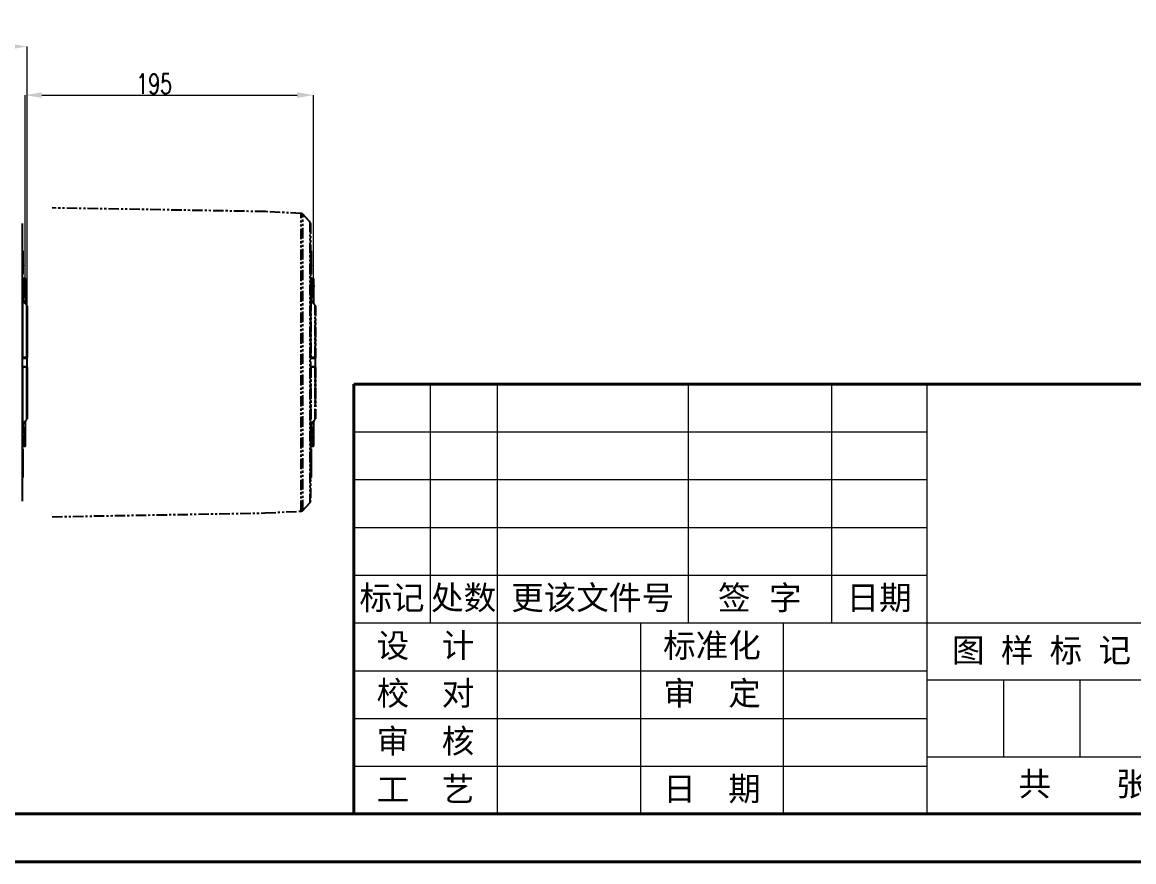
# Model space of a CAD drawing. Header units: millimetres. Extents: x 2003 to 4439, y 563 to 2285.
# Drawn here: x 3165 to 3840, y 563 to 1072 of the extents above; entities that cross this region are included whole.
import ezdxf

# ---------------------------------------------------------------- set-up
doc = ezdxf.new("R2010")
doc.units = ezdxf.units.MM
doc.linetypes.add('PHANTOM', pattern=[12.7, 6.35, -1.27, 1.27, -1.27, 1.27, -1.27])
for name, color, linetype, lineweight in [('AM_5', 3, 'Continuous', 25), ('AM_BOR', 7, 'Continuous', 50), ('文字', 7, 'Continuous', 13), ('粗实线', 7, 'Continuous', 40), ('细实线', 3, 'Continuous', 13)]:
    doc.layers.add(name, color=color, linetype=linetype, lineweight=lineweight)
doc.styles.add('SLDTEXTSTYLE1', font='txt.shx', dxfattribs={"width": 0.7, "bigfont": 'gbcbig.shx'})
doc.styles.get("Standard").update_dxf_attribs({"font": 'arial.ttf'})
doc.dimstyles.new('SLDDIMSTYLE12$0', dxfattribs={"dimtxt": 12, "dimasz": 10, "dimexe": 0, "dimexo": 0.0625, "dimgap": 0.875, "dimtad": 1, "dimdec": 1, "dimlfac": 1.8, "dimrnd": 1e-09, "dimzin": 12, "dimdsep": 46, "dimtxsty": 'SLDTEXTSTYLE1', "dimcen": 0.09, "dimdle": 8.16, "dimclrd": 3, "dimclre": 3, "dimadec": 0, "dimazin": 3, "dimtfac": 1, "dimtdec": 1, "dimtofl": 0, "dimtmove": 0, "dimatfit": 3, "dimfxl": 0, "dimfrac": 2, "dimtolj": 1, "dimlwd": 5, "dimlwe": 5, "dimarcsym": 0})

# ---------------------------------------------------------------- blocks, each defined once
blk = doc.blocks.new('*D51')
at = {"layer": 'AM_5', "color": 3, "lineweight": 5, "transparency": 16777216}
blk.add_line((2995.62, 979.96), (2995.62, 1057.64), dxfattribs=at)
at = {"layer": 'AM_5', "color": 3, "linetype": 'Continuous', "lineweight": 5, "transparency": 16777216}
for p, q in [((3005.62, 1057.64), (3157.62, 1057.64)), ((3167.62, 898.24), (3167.62, 1057.64))]:
    blk.add_line(p, q, dxfattribs=at)
at = {"layer": 'AM_5', "color": 3, "transparency": 16777216}
for points in [[(3005.62, 1059.3), (3005.62, 1055.97), (2995.62, 1057.64)], [(3157.62, 1059.3), (3157.62, 1055.97), (3167.62, 1057.64)]]:
    blk.add_solid(points, dxfattribs=at)
at = {"layer": 'Defpoints', "color": 0, "transparency": 16777216}
for p in [(3167.62, 1057.64), (2995.62, 979.9), (3167.62, 898.17)]:
    blk.add_point(p, dxfattribs=at)
at = {"layer": 'AM_5', "color": 0, "transparency": 16777216, "insert": (3076.56, 1064.51), "char_height": 12, "attachment_point": 5, "style": 'SLDTEXTSTYLE1'}
blk.add_mtext('\\A1;172', dxfattribs=at)
blk = doc.blocks.new('*D55')
at = {"layer": 'AM_5', "color": 3, "lineweight": 5, "transparency": 16777216}
blk.add_line((3166.47, 902.66), (3166.47, 1028.13), dxfattribs=at)
at = {"layer": 'AM_5', "color": 3, "linetype": 'Continuous', "lineweight": 5, "transparency": 16777216}
for p, q in [((3176.47, 1028.13), (3331.55, 1028.13)), ((3341.55, 902.66), (3341.55, 1028.13))]:
    blk.add_line(p, q, dxfattribs=at)
at = {"layer": 'AM_5', "color": 3, "transparency": 16777216}
for points in [[(3176.47, 1029.8), (3176.47, 1026.47), (3166.47, 1028.13)], [(3331.55, 1029.8), (3331.55, 1026.47), (3341.55, 1028.13)]]:
    blk.add_solid(points, dxfattribs=at)
at = {"layer": 'Defpoints', "color": 0, "transparency": 16777216}
for p in [(3341.55, 1028.13), (3166.47, 902.6), (3341.55, 902.6)]:
    blk.add_point(p, dxfattribs=at)
at = {"layer": 'AM_5', "color": 0, "transparency": 16777216, "insert": (3244.73, 1035.01), "char_height": 12, "attachment_point": 5, "style": 'SLDTEXTSTYLE1'}
blk.add_mtext('\\A1;195', dxfattribs=at)
blk = doc.blocks.new('rA3')
at = {"layer": '粗实线'}
for p, q in [((568.38, 174.26), (568.38, 129.26)), ((748.38, 174.26), (568.38, 174.26)), ((358.38, 129.26), (748.38, 129.26)), ((333.38, 124.26), (753.38, 124.26))]:
    blk.add_line(p, q, dxfattribs=at)
at = {"layer": '细实线'}
for p, q in [((576.38, 174.26), (576.38, 149.26)), ((583.38, 174.26), (583.38, 149.26)), ((603.38, 174.26), (603.38, 149.26)), ((618.38, 174.26), (618.38, 149.26)), ((628.38, 174.26), (628.38, 129.26)), ((568.38, 169.26), (628.38, 169.26)), ((628.38, 169.26), (628.38, 129.26)), ((568.38, 164.26), (628.38, 164.26)), ((568.38, 159.26), (628.38, 159.26)), ((568.38, 154.26), (628.38, 154.26)), ((568.38, 149.26), (688.38, 149.26)), ((583.38, 149.26), (583.38, 129.26)), ((598.38, 149.26), (598.38, 129.26)), ((613.38, 129.26), (613.38, 149.26)), ((568.38, 144.26), (628.38, 144.26)), ((688.38, 143.26), (628.38, 143.26)), ((636.38, 143.26), (636.38, 135.26)), ((644.38, 143.26), (644.38, 135.26)), ((568.25, 139.26), (628.38, 139.26)), ((628.38, 135.26), (688.38, 135.26)), ((568.38, 134.26), (628.38, 134.26))]:
    blk.add_line(p, q, dxfattribs=at)
at = {"layer": '文字', "char_height": 2.5, "width": 72, "attachment_point": 5}
for s, insert in [('{\\fSimSun|b0|i0|c134|p2;标记}', (572.38, 151.76)), ('{\\fSimSun|b0|i0|c134|p2;处数}', (579.88, 151.76)), ('{\\fSimSun|b0|i0|c134|p2;更该文件号}', (593.38, 151.76)), ('{\\fSimSun|b0|i0|c134|p54;签}  {\\fSimSun|b0|i0|c134|p54;字}', (610.88, 151.76)), ('{\\fSimSun|b0|i0|c134|p54;日期}', (623.38, 151.76)), ('{\\fSimSun|b0|i0|c134|p2;设  计}', (575.88, 146.76)), ('{\\fSimSun|b0|i0|c134|p2;标准化}', (605.88, 146.76)), ('{\\fSimSun|b0|i0|c134|p2;图 样 标 记}', (640.38, 146.26)), ('{\\fSimSun|b0|i0|c134|p2;校  对}', (575.88, 141.76)), ('{\\fSimSun|b0|i0|c134|p2;审  定}', (605.88, 141.76)), ('{\\fSimSun|b0|i0|c134|p2;审  核}', (575.88, 136.76)), ('{\\fSimSun|b0|i0|c134|p2;共    张        第    张}', (658.38, 132.26)), ('{\\fSimSun|b0|i0|c134|p2;工  艺}', (575.88, 131.76)), ('{\\fSimSun|b0|i0|c134|p2;日  期}', (605.88, 131.76))]:
    blk.add_mtext(s, dxfattribs=dict(at, insert=insert))

msp = doc.modelspace()

# ---------------------------------------------------------------- linework, layer by layer
at = {"color": 7, "linetype": 'PHANTOM', "lineweight": 25}
for p, q in [((3312.23, 957.378), (3182.703, 959.639)), ((3333.958, 956.239), (3312.23, 957.378)), ((3339.291, 951.218), (3334.967, 955.774)), ((3339.703, 933.589), (3340.203, 933.589)), ((3339.703, 933.078), (3340.203, 933.078)), ((3339.703, 932.249), (3340.203, 932.249)), ((3339.703, 932.185), (3340.203, 932.185)), ((3340.203, 933.078), (3340.203, 933.589)), ((3340.203, 932.249), (3340.203, 933.078)), ((3340.203, 931.291), (3340.203, 932.185)), ((3339.703, 931.291), (3340.203, 931.291)), ((3339.703, 929.376), (3340.203, 929.376)), ((3339.703, 928.355), (3340.203, 928.355)), ((3339.703, 928.228), (3340.203, 928.228)), ((3339.703, 924.909), (3340.203, 924.909)), ((3340.203, 928.355), (3340.203, 929.376)), ((3340.203, 928.483), (3340.203, 928.478)), ((3340.203, 928.228), (3340.203, 928.355)), ((3340.203, 924.909), (3340.203, 928.228)), ((3340.203, 923.888), (3340.203, 924.909)), ((3339.703, 923.888), (3340.203, 923.888)), ((3339.703, 923.76), (3340.203, 923.76)), ((3339.703, 921.271), (3340.203, 921.271)), ((3339.703, 920.25), (3340.203, 920.25)), ((3339.703, 919.484), (3340.203, 919.484)), ((3340.203, 923.76), (3340.203, 923.888)), ((3340.203, 921.271), (3340.203, 923.76)), ((3340.203, 920.25), (3340.203, 921.271)), ((3340.203, 919.484), (3340.203, 920.25)), ((3339.703, 917.377), (3340.203, 917.377)), ((3339.703, 916.484), (3340.203, 916.484)), ((3339.703, 915.973), (3340.203, 915.973)), ((3339.703, 914.888), (3340.203, 914.888)), ((3339.703, 914.697), (3340.203, 914.697)), ((3339.703, 914.633), (3340.203, 914.633)), ((3339.703, 912.782), (3340.203, 912.782)), ((3339.703, 911.825), (3340.203, 911.825)), ((3339.703, 911.633), (3340.203, 911.633)), ((3340.203, 916.484), (3340.203, 917.377)), ((3341.503, 916.749), (3340.203, 916.749)), ((3340.203, 916.714), (3341.503, 916.714)), ((3340.203, 914.888), (3340.203, 915.973)), ((3340.203, 914.697), (3340.203, 914.888)), ((3340.203, 912.782), (3340.203, 914.633)), ((3340.203, 911.825), (3340.203, 912.782)), ((3340.203, 911.633), (3340.203, 911.825)), ((3340.203, 910.038), (3340.203, 911.633)), ((3341.703, 912.524), (3341.703, 911.759)), ((3339.703, 910.038), (3340.203, 910.038)), ((3339.703, 909.08), (3340.203, 909.08)), ((3340.203, 908.889), (3339.703, 908.889)), ((3339.703, 908.761), (3340.203, 908.761)), ((3339.703, 908.633), (3340.203, 908.633)), ((3339.703, 908.059), (3340.203, 908.059)), ((3340.203, 910.933), (3341.503, 910.933)), ((3340.203, 910.68), (3341.503, 910.68)), ((3340.203, 909.08), (3340.203, 910.038)), ((3340.203, 908.889), (3340.203, 909.08)), ((3340.203, 908.761), (3340.203, 908.889)), ((3340.203, 908.697), (3340.203, 908.761)), ((3340.203, 908.633), (3340.203, 908.697)), ((3340.203, 908.059), (3340.203, 908.633)), ((3340.203, 905.747), (3341.503, 905.747)), ((3341.503, 905.747), (3341.503, 910.68)), ((3341.703, 905.888), (3341.703, 910.821)), ((3339.703, 903.464), (3340.203, 903.464)), ((3342.557, 900.545), (3339.85, 903.252)), ((3339.958, 903.144), (3340.203, 903.144)), ((3340.203, 903.144), (3340.203, 903.307)), ((3341.503, 902.822), (3340.28, 902.822)), ((3340.533, 902.569), (3341.503, 902.569)), ((3340.537, 902.565), (3341.503, 902.565)), ((3340.9, 902.202), (3340.9, 902.565)), ((3340.903, 902.199), (3340.903, 902.565)), ((3341.503, 902.565), (3341.503, 902.569)), ((3341.606, 902.833), (3341.564, 903.086)), ((3342.664, 894.531), (3342.639, 894.458)), ((3342.658, 894.498), (3342.676, 894.561)), ((3342.68, 894.574), (3342.687, 894.597)), ((3339.85, 868.927), (3342.557, 868.93)), ((3340.204, 868.399), (3342.204, 868.399)), ((3342.557, 868.93), (3342.557, 869.413)), ((3342.557, 862.868), (3339.85, 862.87)), ((3340.082, 863.369), (3340.204, 863.399)), ((3340.204, 863.399), (3342.204, 863.399)), ((3342.557, 861.937), (3342.557, 862.868)), ((3342.639, 837.339), (3342.664, 837.267)), ((3342.676, 837.236), (3342.658, 837.299)), ((3342.703, 837.054), (3342.679, 837.229)), ((3342.687, 837.2), (3342.68, 837.223)), ((3342.687, 840.05), (3342.697, 840.052)), ((3339.85, 828.545), (3342.557, 831.252)), ((3341.588, 829.091), (3341.806, 830.501)), ((3339.703, 827.974), (3340.203, 827.974)), ((3339.703, 826.829), (3340.203, 826.829)), ((3340.203, 823.811), (3339.703, 823.811)), ((3340.203, 827.974), (3340.203, 828.898)), ((3340.203, 826.829), (3340.203, 827.974)), ((3340.203, 823.811), (3340.203, 826.829)), ((3341.503, 826.049), (3340.203, 826.049)), ((3340.279, 828.974), (3341.503, 828.974)), ((3341.503, 829.227), (3340.532, 829.227)), ((3341.503, 829.231), (3340.536, 829.231)), ((3340.9, 829.231), (3340.9, 829.595)), ((3340.903, 829.231), (3340.903, 829.598)), ((3341.503, 829.227), (3341.503, 829.231)), ((3341.503, 821.117), (3341.503, 826.049)), ((3341.703, 820.975), (3341.703, 825.908)), ((3339.703, 822.522), (3340.203, 822.522)), ((3339.703, 821.997), (3340.203, 821.997)), ((3339.703, 821.15), (3340.203, 821.15)), ((3339.703, 818.475), (3340.203, 818.475)), ((3340.203, 819.035), (3340.203, 821.997)), ((3340.203, 818.475), (3340.203, 821.15)), ((3340.203, 821.117), (3341.503, 821.117)), ((3340.203, 820.863), (3341.503, 820.863)), ((3341.703, 817.837), (3341.703, 820.975)), ((3341.703, 815.248), (3341.703, 817.837)), ((3339.703, 814.29), (3340.203, 814.29)), ((3339.703, 813.33), (3340.203, 813.33)), ((3339.703, 812.187), (3340.203, 812.187)), ((3340.203, 815.082), (3341.503, 815.082)), ((3340.203, 815.048), (3341.503, 815.048)), ((3340.203, 809.726), (3340.203, 812.187)), ((3339.703, 809.726), (3340.203, 809.726)), ((3339.703, 808.582), (3340.203, 808.582)), ((3339.703, 805.563), (3340.203, 805.563)), ((3339.703, 804.285), (3340.203, 804.285)), ((3340.203, 808.582), (3340.203, 809.726)), ((3340.203, 805.563), (3340.203, 808.582)), ((3339.703, 803.04), (3340.203, 803.04)), ((3339.703, 799.631), (3340.203, 799.631)), ((3340.203, 796.019), (3340.203, 799.631)), ((3339.703, 796.019), (3340.203, 796.019)), ((3334.967, 776.023), (3339.291, 780.58)), ((3182.703, 772.158), (3312.23, 774.419)), ((3312.23, 774.419), (3333.958, 775.558))]:
    msp.add_line(p, q, dxfattribs=at)
at = {"color": 7, "linetype": 'Continuous', "lineweight": 25}
for p, q in [((3164.62, 933.589), (3165.12, 933.589)), ((3164.62, 933.078), (3165.12, 933.078)), ((3164.62, 932.249), (3165.12, 932.249)), ((3164.62, 932.185), (3165.12, 932.185)), ((3165.12, 933.078), (3165.12, 933.589)), ((3165.12, 932.249), (3165.12, 933.078)), ((3165.12, 931.291), (3165.12, 932.185)), ((3164.62, 931.291), (3165.12, 931.291)), ((3164.62, 929.376), (3165.12, 929.376)), ((3164.62, 928.355), (3165.12, 928.355)), ((3164.62, 928.228), (3165.12, 928.228)), ((3164.62, 924.909), (3165.12, 924.909)), ((3165.12, 928.355), (3165.12, 929.376)), ((3165.12, 928.483), (3165.12, 928.478)), ((3165.12, 928.228), (3165.12, 928.355)), ((3165.12, 924.909), (3165.12, 928.228)), ((3165.12, 923.888), (3165.12, 924.909)), ((3164.62, 923.888), (3165.12, 923.888)), ((3164.62, 923.76), (3165.12, 923.76)), ((3164.62, 921.271), (3165.12, 921.271)), ((3164.62, 920.25), (3165.12, 920.25)), ((3164.62, 919.484), (3165.12, 919.484)), ((3165.12, 923.76), (3165.12, 923.888)), ((3165.12, 921.271), (3165.12, 923.76)), ((3165.12, 920.25), (3165.12, 921.271)), ((3165.12, 919.484), (3165.12, 920.25)), ((3164.62, 917.377), (3165.12, 917.377)), ((3164.62, 916.484), (3165.12, 916.484)), ((3164.62, 915.973), (3165.12, 915.973)), ((3164.62, 914.888), (3165.12, 914.888)), ((3164.62, 914.697), (3165.12, 914.697)), ((3164.62, 914.633), (3165.12, 914.633)), ((3164.62, 912.782), (3165.12, 912.782)), ((3164.62, 911.825), (3165.12, 911.825)), ((3164.62, 911.633), (3165.12, 911.633)), ((3165.12, 916.484), (3165.12, 917.377)), ((3166.42, 916.749), (3165.12, 916.749)), ((3165.12, 916.714), (3166.42, 916.714)), ((3165.12, 914.888), (3165.12, 915.973)), ((3165.12, 914.697), (3165.12, 914.888)), ((3165.12, 912.782), (3165.12, 914.633)), ((3165.12, 911.825), (3165.12, 912.782)), ((3165.12, 911.633), (3165.12, 911.825)), ((3165.12, 910.038), (3165.12, 911.633)), ((3166.62, 912.524), (3166.62, 911.759)), ((3164.62, 910.038), (3165.12, 910.038)), ((3164.62, 909.08), (3165.12, 909.08)), ((3165.12, 908.889), (3164.62, 908.889)), ((3164.62, 908.761), (3165.12, 908.761)), ((3164.62, 908.633), (3165.12, 908.633)), ((3164.62, 908.059), (3165.12, 908.059)), ((3165.12, 910.933), (3166.42, 910.933)), ((3165.12, 910.68), (3166.42, 910.68)), ((3165.12, 909.08), (3165.12, 910.038)), ((3165.12, 908.889), (3165.12, 909.08)), ((3165.12, 908.761), (3165.12, 908.889)), ((3165.12, 908.697), (3165.12, 908.761)), ((3165.12, 908.633), (3165.12, 908.697)), ((3165.12, 908.059), (3165.12, 908.633)), ((3165.12, 905.747), (3166.42, 905.747)), ((3166.42, 905.747), (3166.42, 910.68)), ((3166.62, 905.888), (3166.62, 910.821)), ((3164.62, 903.464), (3165.12, 903.464)), ((3167.474, 900.545), (3164.767, 903.252)), ((3164.875, 903.144), (3165.12, 903.144)), ((3165.12, 903.144), (3165.12, 903.307)), ((3166.42, 902.822), (3165.197, 902.822)), ((3165.45, 902.569), (3166.42, 902.569)), ((3165.454, 902.565), (3166.42, 902.565)), ((3165.817, 902.202), (3165.817, 902.565)), ((3165.82, 902.199), (3165.82, 902.565)), ((3166.42, 902.565), (3166.42, 902.569)), ((3166.523, 902.833), (3166.481, 903.086)), ((3167.581, 894.531), (3167.556, 894.458)), ((3167.575, 894.498), (3167.593, 894.561)), ((3167.597, 894.574), (3167.604, 894.597)), ((3164.767, 868.927), (3167.474, 868.93)), ((3165.121, 868.399), (3167.121, 868.399)), ((3167.474, 868.93), (3167.474, 869.413)), ((3167.474, 862.868), (3164.767, 862.87)), ((3164.999, 863.369), (3165.121, 863.399)), ((3165.121, 863.399), (3167.121, 863.399)), ((3167.474, 861.937), (3167.474, 862.868)), ((3167.556, 837.339), (3167.581, 837.267)), ((3167.593, 837.236), (3167.575, 837.299)), ((3167.62, 837.054), (3167.596, 837.229)), ((3167.604, 837.2), (3167.597, 837.223)), ((3167.604, 840.05), (3167.614, 840.052)), ((3164.767, 828.545), (3167.474, 831.252)), ((3166.505, 829.091), (3166.723, 830.501)), ((3164.62, 827.974), (3165.12, 827.974)), ((3164.62, 826.829), (3165.12, 826.829)), ((3165.12, 823.811), (3164.62, 823.811)), ((3165.12, 827.974), (3165.12, 828.898)), ((3165.12, 826.829), (3165.12, 827.974)), ((3165.12, 823.811), (3165.12, 826.829)), ((3166.42, 826.049), (3165.12, 826.049)), ((3165.196, 828.974), (3166.42, 828.974)), ((3166.42, 829.227), (3165.449, 829.227)), ((3166.42, 829.231), (3165.453, 829.231)), ((3165.817, 829.231), (3165.817, 829.595)), ((3165.82, 829.231), (3165.82, 829.598)), ((3166.42, 829.227), (3166.42, 829.231)), ((3166.42, 821.117), (3166.42, 826.049)), ((3166.62, 820.975), (3166.62, 825.908)), ((3164.62, 822.522), (3165.12, 822.522)), ((3164.62, 821.997), (3165.12, 821.997)), ((3164.62, 821.15), (3165.12, 821.15)), ((3164.62, 818.475), (3165.12, 818.475)), ((3165.12, 819.035), (3165.12, 821.997)), ((3165.12, 818.475), (3165.12, 821.15)), ((3165.12, 821.117), (3166.42, 821.117)), ((3165.12, 820.863), (3166.42, 820.863)), ((3166.62, 817.837), (3166.62, 820.975)), ((3166.62, 815.248), (3166.62, 817.837)), ((3164.62, 814.29), (3165.12, 814.29)), ((3164.62, 813.33), (3165.12, 813.33)), ((3164.62, 812.187), (3165.12, 812.187)), ((3165.12, 815.082), (3166.42, 815.082)), ((3165.12, 815.048), (3166.42, 815.048)), ((3165.12, 809.726), (3165.12, 812.187)), ((3164.62, 809.726), (3165.12, 809.726)), ((3164.62, 808.582), (3165.12, 808.582)), ((3164.62, 805.563), (3165.12, 805.563)), ((3164.62, 804.285), (3165.12, 804.285)), ((3165.12, 808.582), (3165.12, 809.726)), ((3165.12, 805.563), (3165.12, 808.582)), ((3164.62, 803.04), (3165.12, 803.04)), ((3164.62, 799.631), (3165.12, 799.631)), ((3165.12, 796.019), (3165.12, 799.631)), ((3164.62, 796.019), (3165.12, 796.019))]:
    msp.add_line(p, q, dxfattribs=at)
at = {"color": 7, "linetype": 'PHANTOM', "lineweight": 25, "flags": 128}
for points in [[(3333.958, 775.558), (3333.958, 775.566), (3333.958, 775.819), (3333.958, 776.42), (3333.958, 777.369), (3333.958, 778.661), (3333.958, 780.291), (3333.958, 782.253), (3333.958, 784.54), (3333.958, 787.142), (3333.958, 790.049), (3333.958, 793.251), (3333.958, 796.734), (3333.958, 800.486), (3333.958, 804.491), (3333.958, 808.734), (3333.958, 813.2), (3333.958, 817.869), (3333.958, 822.725), (3333.958, 827.748), (3333.958, 832.919), (3333.958, 838.218), (3333.958, 843.624), (3333.958, 849.117), (3333.958, 854.674), (3333.958, 860.276), (3333.958, 865.899), (3333.958, 871.522), (3333.958, 877.123), (3333.958, 882.681), (3333.958, 888.173), (3333.958, 893.58), (3333.958, 898.879), (3333.958, 904.05), (3333.958, 909.073), (3333.958, 913.928), (3333.958, 918.598), (3333.958, 923.063), (3333.958, 927.306), (3333.958, 931.311), (3333.958, 935.063), (3333.958, 938.546), (3333.958, 941.748), (3333.958, 944.655), (3333.958, 947.257), (3333.958, 949.544), (3333.958, 951.506), (3333.958, 953.136), (3333.958, 954.428), (3333.958, 955.377), (3333.958, 955.979), (3333.958, 956.231), (3333.958, 956.239)], [(3334.967, 776.023), (3334.967, 776.035), (3334.968, 776.307), (3334.968, 776.94), (3334.968, 777.932), (3334.968, 779.277), (3334.968, 780.971), (3334.968, 783.007), (3334.968, 785.377), (3334.968, 788.07), (3334.968, 791.077), (3334.968, 794.386), (3334.968, 797.982), (3334.968, 801.851), (3334.968, 805.979), (3334.968, 810.347), (3334.968, 814.94), (3334.968, 819.737), (3334.968, 824.72), (3334.968, 829.869), (3334.968, 835.163), (3334.968, 840.581), (3334.968, 846.101), (3334.968, 851.7), (3334.968, 857.357), (3334.968, 863.047), (3334.968, 868.75), (3334.968, 874.441), (3334.968, 880.097), (3334.968, 885.697), (3334.968, 891.216), (3334.968, 896.634), (3334.968, 901.928), (3334.968, 907.077), (3334.968, 912.06), (3334.968, 916.858), (3334.968, 921.45), (3334.968, 925.818), (3334.968, 929.946), (3334.968, 933.815), (3334.968, 937.411), (3334.968, 940.72), (3334.968, 943.727), (3334.968, 946.421), (3334.968, 948.79), (3334.968, 950.826), (3334.968, 952.52), (3334.968, 953.866), (3334.968, 954.857), (3334.968, 955.49), (3334.967, 955.762), (3334.967, 955.774)], [(3339.291, 951.218), (3339.291, 951.21), (3339.291, 950.956), (3339.291, 950.345), (3339.291, 949.378), (3339.291, 948.059), (3339.291, 946.395), (3339.291, 944.392), (3339.292, 942.058), (3339.292, 939.404), (3339.292, 936.44), (3339.292, 933.179), (3339.292, 929.636), (3339.292, 925.823), (3339.292, 921.759), (3339.292, 917.46), (3339.292, 912.943), (3339.292, 908.228), (3339.292, 903.335), (3339.292, 898.285), (3339.292, 893.098), (3339.292, 887.797), (3339.292, 882.404), (3339.292, 876.941), (3339.292, 871.431), (3339.292, 865.899), (3339.292, 860.366), (3339.292, 854.857), (3339.292, 849.394), (3339.292, 844), (3339.292, 838.699), (3339.292, 833.512), (3339.292, 828.462), (3339.292, 823.569), (3339.292, 818.854), (3339.292, 814.338), (3339.292, 810.038), (3339.292, 805.974), (3339.292, 802.162), (3339.292, 798.618), (3339.292, 795.357), (3339.292, 792.393), (3339.292, 789.739), (3339.291, 787.406), (3339.291, 785.402), (3339.291, 783.738), (3339.291, 782.419), (3339.291, 781.452), (3339.291, 780.841), (3339.291, 780.587), (3339.291, 780.58)], [(3341.503, 916.714), (3341.503, 916.731), (3341.503, 916.742), (3341.503, 916.748), (3341.503, 916.749)], [(3341.503, 910.933), (3341.503, 911.771), (3341.503, 912.579), (3341.503, 913.357), (3341.503, 914.101), (3341.503, 914.81), (3341.503, 915.483), (3341.503, 916.119), (3341.503, 916.714)], [(3341.503, 910.933), (3341.542, 910.931), (3341.58, 910.924), (3341.614, 910.914), (3341.645, 910.9), (3341.669, 910.883), (3341.688, 910.864), (3341.699, 910.843), (3341.703, 910.821)], [(3341.503, 910.68), (3341.503, 910.706), (3341.503, 910.736), (3341.503, 910.768), (3341.503, 910.802), (3341.503, 910.836), (3341.503, 910.87), (3341.503, 910.903), (3341.503, 910.933)], [(3341.503, 905.747), (3341.503, 905.449), (3341.503, 905.12), (3341.503, 904.764), (3341.503, 904.389), (3341.503, 904), (3341.503, 903.605), (3341.503, 903.21), (3341.503, 902.822)], [(3339.85, 903.252), (3339.85, 903.171), (3339.85, 902.728), (3339.85, 901.905), (3339.85, 900.71), (3339.85, 899.155), (3339.85, 897.257), (3339.85, 895.034), (3339.85, 892.511), (3339.85, 889.713), (3339.85, 886.668), (3339.85, 883.41), (3339.85, 879.97), (3339.85, 876.385), (3339.85, 872.691), (3339.85, 868.927)], [(3341.503, 902.627), (3341.503, 902.647), (3341.503, 902.669), (3341.503, 902.693), (3341.503, 902.718), (3341.503, 902.744), (3341.503, 902.77), (3341.503, 902.797), (3341.503, 902.822)], [(3341.503, 902.569), (3341.503, 902.57), (3341.503, 902.574), (3341.503, 902.579), (3341.503, 902.585), (3341.503, 902.593), (3341.503, 902.603), (3341.503, 902.615), (3341.503, 902.627)], [(3341.807, 901.295), (3341.668, 902.435), (3341.64, 902.62)], [(3342.557, 869.413), (3342.557, 872.394), (3342.557, 875.793), (3342.557, 879.091), (3342.557, 882.254), (3342.557, 885.251), (3342.557, 888.05), (3342.557, 890.623), (3342.557, 892.945), (3342.557, 894.991), (3342.557, 896.74), (3342.557, 898.174), (3342.557, 899.28), (3342.557, 900.045), (3342.557, 900.462), (3342.557, 900.545)], [(3342.415, 868.445), (3342.415, 865.899), (3342.415, 863.351)], [(3339.85, 862.87), (3339.85, 859.106), (3339.85, 855.413), (3339.85, 851.828), (3339.85, 848.388), (3339.85, 845.129), (3339.85, 842.084), (3339.85, 839.286), (3339.85, 836.763), (3339.85, 834.54), (3339.85, 832.642), (3339.85, 831.087), (3339.85, 829.892), (3339.85, 829.069), (3339.85, 828.626), (3339.85, 828.545)], [(3342.557, 831.252), (3342.557, 831.335), (3342.557, 831.752), (3342.557, 832.517), (3342.557, 833.623), (3342.557, 835.058), (3342.557, 836.807), (3342.557, 838.852), (3342.557, 841.174), (3342.557, 843.747), (3342.557, 846.547), (3342.557, 849.543), (3342.557, 852.706), (3342.557, 856.004), (3342.557, 859.403), (3342.557, 861.937)], [(3341.503, 829.169), (3341.503, 829.182), (3341.503, 829.193), (3341.503, 829.203), (3341.503, 829.211), (3341.503, 829.218), (3341.503, 829.223), (3341.503, 829.226), (3341.503, 829.227)], [(3341.503, 828.974), (3341.503, 829), (3341.503, 829.026), (3341.503, 829.052), (3341.503, 829.078), (3341.503, 829.103), (3341.503, 829.127), (3341.503, 829.149), (3341.503, 829.169)], [(3341.503, 828.974), (3341.503, 828.586), (3341.503, 828.192), (3341.503, 827.796), (3341.503, 827.408), (3341.503, 827.032), (3341.503, 826.677), (3341.503, 826.347), (3341.503, 826.049)], [(3341.503, 820.863), (3341.503, 820.893), (3341.503, 820.926), (3341.503, 820.96), (3341.503, 820.994), (3341.503, 821.028), (3341.503, 821.061), (3341.503, 821.09), (3341.503, 821.117)], [(3341.503, 820.863), (3341.542, 820.866), (3341.58, 820.872), (3341.614, 820.882), (3341.645, 820.896), (3341.669, 820.913), (3341.688, 820.933), (3341.699, 820.954), (3341.703, 820.975)], [(3341.503, 815.082), (3341.503, 815.678), (3341.503, 816.313), (3341.503, 816.986), (3341.503, 817.695), (3341.503, 818.44), (3341.503, 819.217), (3341.503, 820.025), (3341.503, 820.863)], [(3341.503, 815.106), (3341.503, 815.084), (3341.503, 815.067), (3341.503, 815.055), (3341.503, 815.049), (3341.503, 815.048)], [(3341.503, 815.048), (3341.503, 815.048), (3341.503, 815.054), (3341.503, 815.065), (3341.503, 815.082)]]:
    msp.add_lwpolyline(points, dxfattribs=at)
at = {"color": 7, "linetype": 'Continuous', "lineweight": 25, "flags": 128}
for points in [[(3166.42, 916.714), (3166.42, 916.731), (3166.42, 916.742), (3166.42, 916.748), (3166.42, 916.749)], [(3166.42, 910.933), (3166.42, 911.771), (3166.42, 912.579), (3166.42, 913.357), (3166.42, 914.101), (3166.42, 914.81), (3166.42, 915.483), (3166.42, 916.119), (3166.42, 916.714)], [(3166.42, 910.933), (3166.459, 910.931), (3166.497, 910.924), (3166.531, 910.914), (3166.562, 910.9), (3166.586, 910.883), (3166.605, 910.864), (3166.616, 910.843), (3166.62, 910.821)], [(3166.42, 910.68), (3166.42, 910.706), (3166.42, 910.736), (3166.42, 910.768), (3166.42, 910.802), (3166.42, 910.836), (3166.42, 910.87), (3166.42, 910.903), (3166.42, 910.933)], [(3166.42, 905.747), (3166.42, 905.449), (3166.42, 905.12), (3166.42, 904.764), (3166.42, 904.389), (3166.42, 904), (3166.42, 903.605), (3166.42, 903.21), (3166.42, 902.822)], [(3164.767, 903.252), (3164.767, 903.171), (3164.767, 902.728), (3164.767, 901.905), (3164.767, 900.71), (3164.767, 899.155), (3164.767, 897.257), (3164.767, 895.034), (3164.767, 892.511), (3164.767, 889.713), (3164.767, 886.668), (3164.767, 883.41), (3164.767, 879.97), (3164.767, 876.385), (3164.767, 872.691), (3164.767, 868.927)], [(3166.42, 902.627), (3166.42, 902.647), (3166.42, 902.669), (3166.42, 902.693), (3166.42, 902.718), (3166.42, 902.744), (3166.42, 902.77), (3166.42, 902.797), (3166.42, 902.822)], [(3166.42, 902.569), (3166.42, 902.57), (3166.42, 902.574), (3166.42, 902.579), (3166.42, 902.585), (3166.42, 902.593), (3166.42, 902.603), (3166.42, 902.615), (3166.42, 902.627)], [(3166.724, 901.295), (3166.585, 902.435), (3166.557, 902.62)], [(3167.474, 869.413), (3167.474, 872.394), (3167.474, 875.793), (3167.474, 879.091), (3167.474, 882.254), (3167.474, 885.251), (3167.474, 888.05), (3167.474, 890.623), (3167.474, 892.945), (3167.474, 894.991), (3167.474, 896.74), (3167.474, 898.174), (3167.474, 899.28), (3167.474, 900.045), (3167.474, 900.462), (3167.474, 900.545)], [(3167.332, 868.445), (3167.332, 865.899), (3167.332, 863.351)], [(3164.767, 862.87), (3164.767, 859.106), (3164.767, 855.413), (3164.767, 851.828), (3164.767, 848.388), (3164.767, 845.129), (3164.767, 842.084), (3164.767, 839.286), (3164.767, 836.763), (3164.767, 834.54), (3164.767, 832.642), (3164.767, 831.087), (3164.767, 829.892), (3164.767, 829.069), (3164.767, 828.626), (3164.767, 828.545)], [(3167.474, 831.252), (3167.474, 831.335), (3167.474, 831.752), (3167.474, 832.517), (3167.474, 833.623), (3167.474, 835.058), (3167.474, 836.807), (3167.474, 838.852), (3167.474, 841.174), (3167.474, 843.747), (3167.474, 846.547), (3167.474, 849.543), (3167.474, 852.706), (3167.474, 856.004), (3167.474, 859.403), (3167.474, 861.937)], [(3166.42, 829.169), (3166.42, 829.182), (3166.42, 829.193), (3166.42, 829.203), (3166.42, 829.211), (3166.42, 829.218), (3166.42, 829.223), (3166.42, 829.226), (3166.42, 829.227)], [(3166.42, 828.974), (3166.42, 829), (3166.42, 829.026), (3166.42, 829.052), (3166.42, 829.078), (3166.42, 829.103), (3166.42, 829.127), (3166.42, 829.149), (3166.42, 829.169)], [(3166.42, 828.974), (3166.42, 828.586), (3166.42, 828.192), (3166.42, 827.796), (3166.42, 827.408), (3166.42, 827.032), (3166.42, 826.677), (3166.42, 826.347), (3166.42, 826.049)], [(3166.42, 820.863), (3166.42, 820.893), (3166.42, 820.926), (3166.42, 820.96), (3166.42, 820.994), (3166.42, 821.028), (3166.42, 821.061), (3166.42, 821.09), (3166.42, 821.117)], [(3166.42, 820.863), (3166.459, 820.866), (3166.497, 820.872), (3166.531, 820.882), (3166.562, 820.896), (3166.586, 820.913), (3166.605, 820.933), (3166.616, 820.954), (3166.62, 820.975)], [(3166.42, 815.082), (3166.42, 815.678), (3166.42, 816.313), (3166.42, 816.986), (3166.42, 817.695), (3166.42, 818.44), (3166.42, 819.217), (3166.42, 820.025), (3166.42, 820.863)], [(3166.42, 815.106), (3166.42, 815.084), (3166.42, 815.067), (3166.42, 815.055), (3166.42, 815.049), (3166.42, 815.048)], [(3166.42, 815.048), (3166.42, 815.048), (3166.42, 815.054), (3166.42, 815.065), (3166.42, 815.082)]]:
    msp.add_lwpolyline(points, dxfattribs=at)
at = {"color": 7, "linetype": 'Continuous', "lineweight": 25}
for centre, radius, start, end in [((3166.436, 916.53), 0.185, 5.855716, 94.849964), ((3166.445, 910.856), 0.179, 261.950441, 348.578549), ((3166.445, 905.924), 0.179, 261.950441, 348.578549), ((3166.466, 902.595), 0.232, 48.45882, 101.561354), ((3166.42, 902.769), 0.2, 269.987528, 359.987535), ((3166.42, 902.765), 0.2, 270, 360), ((3165.121, 867.899), 0.5, 89.999974, 180), ((3167.121, 868.899), 0.5, 270, 360), ((3167.492, 868.654), 0.277, 62.376376, 93.772151), ((3165.121, 863.899), 0.5, 180, 270.000044), ((3167.121, 862.899), 0.5, 360, 90), ((3167.492, 863.144), 0.277, 266.227848, 297.623624), ((3166.42, 829.031), 0.2, 360, 90), ((3166.42, 829.027), 0.2, 0.012464, 90.012471), ((3166.466, 829.201), 0.232, 258.438643, 311.541193), ((3166.445, 825.873), 0.179, 11.421454, 98.049561), ((3166.445, 820.94), 0.179, 11.421454, 98.049561), ((3166.436, 815.267), 0.185, 265.150037, 354.144285)]:
    msp.add_arc(centre, radius, start, end, dxfattribs=at)
at = {"color": 7, "linetype": 'PHANTOM', "lineweight": 25}
for centre, radius, start, end in [((3341.519, 916.53), 0.185, 5.855716, 94.849964), ((3341.528, 910.856), 0.179, 261.950441, 348.578549), ((3341.528, 905.924), 0.179, 261.950441, 348.578549), ((3341.55, 902.595), 0.232, 48.45882, 101.561354), ((3341.503, 902.769), 0.2, 269.987528, 359.987535), ((3341.503, 902.765), 0.2, 270, 360), ((3340.204, 867.899), 0.5, 89.999974, 180), ((3342.204, 868.899), 0.5, 270, 360), ((3342.575, 868.654), 0.277, 62.376376, 93.772151), ((3340.204, 863.899), 0.5, 180, 270.000044), ((3342.204, 862.899), 0.5, 360, 90), ((3342.575, 863.144), 0.277, 266.227848, 297.623624), ((3341.503, 829.031), 0.2, 360, 90), ((3341.503, 829.027), 0.2, 0.012464, 90.012471), ((3341.55, 829.201), 0.232, 258.438643, 311.541193), ((3341.528, 825.873), 0.179, 11.421454, 98.049561), ((3341.528, 820.94), 0.179, 11.421454, 98.049561), ((3341.519, 815.267), 0.185, 265.150037, 354.144285)]:
    msp.add_arc(centre, radius, start, end, dxfattribs=at)
for points, knots in [([(3334.974, 955.745), (3334.936, 955.791), (3334.794, 955.966), (3334.447, 956.165), (3334.126, 956.207), (3333.971, 956.228)], [0, 0, 0, 0, 0.1560443, 0.589322, 1, 1, 1, 1]), ([(3339.675, 950.463), (3339.64, 950.603), (3339.579, 950.856), (3339.411, 951.054), (3339.336, 951.143)], [0, 0, 0, 0, 0.5529909, 1, 1, 1, 1]), ([(3339.703, 950.178), (3339.703, 950.121), (3339.703, 950.005), (3339.703, 948.648), (3339.703, 946.437), (3339.703, 943.314), (3339.703, 939.335), (3339.704, 934.539), (3339.704, 928.981), (3339.704, 922.722), (3339.704, 915.832), (3339.704, 908.387), (3339.704, 900.47), (3339.704, 892.169), (3339.704, 883.576), (3339.704, 874.787), (3339.704, 868.861), (3339.704, 865.899)], [0, 0, 0, 0, 0.0663505, 0.1330398, 0.199729, 0.2664183, 0.3331075, 0.3997968, 0.466486, 0.5331753, 0.5998645, 0.6665538, 0.733243, 0.7999323, 0.8666215, 0.9333108, 1, 1, 1, 1]), ([(3340.203, 929.376), (3340.203, 929.638), (3340.203, 930.095), (3340.203, 930.645), (3340.203, 930.964), (3340.203, 931.105), (3340.203, 931.175), (3340.203, 931.236), (3340.203, 931.273), (3340.203, 931.291)], [0, 0, 0, 0, 0.4018451, 0.700925, 0.8501447, 0.9000038, 0.92545, 0.9625731, 1, 1, 1, 1]), ([(3340.203, 924.781), (3340.203, 925.237), (3340.203, 926.074), (3340.203, 926.896), (3340.203, 927.27)], [0, 0, 0, 0, 0.5444227, 1, 1, 1, 1]), ([(3340.203, 924.909), (3340.203, 924.891), (3340.203, 924.855), (3340.203, 924.797), (3340.203, 924.739), (3340.203, 924.71), (3340.203, 924.713), (3340.203, 924.713)], [0, 0, 0, 0, 0.1133857, 0.2261004, 0.4521085, 0.9035522, 1, 1, 1, 1]), ([(3340.203, 915.973), (3340.203, 915.989), (3340.203, 916.077), (3340.203, 916.163), (3340.203, 916.235)], [0, 0, 0, 0, 0.1741084, 1, 1, 1, 1]), ([(3340.203, 912.782), (3340.203, 912.757), (3340.203, 912.72), (3340.203, 912.669), (3340.203, 912.624), (3340.203, 912.574), (3340.203, 912.497), (3340.203, 912.444), (3340.203, 912.455), (3340.203, 912.463)], [0, 0, 0, 0, 0.0628935, 0.0931861, 0.1255191, 0.1834586, 0.2508615, 0.5002621, 1, 1, 1, 1]), ([(3341.688, 916.602), (3341.686, 916.613), (3341.682, 916.634), (3341.667, 916.663), (3341.647, 916.689), (3341.622, 916.711), (3341.593, 916.728), (3341.563, 916.74), (3341.532, 916.747), (3341.513, 916.748), (3341.503, 916.749)], [0, 0, 0, 0, 0.1371732, 0.2714331, 0.4024836, 0.5300389, 0.6538238, 0.7735757, 0.8890458, 1, 1, 1, 1]), ([(3340.203, 910.038), (3340.203, 910.022), (3340.203, 909.995), (3340.203, 909.956), (3340.203, 909.923), (3340.203, 909.868), (3340.203, 909.808), (3340.203, 909.774), (3340.203, 909.779), (3340.203, 909.781)], [0, 0, 0, 0, 0.0518131, 0.0882956, 0.1299462, 0.1775457, 0.3534829, 0.7059159, 1, 1, 1, 1]), ([(3340.203, 903.464), (3340.203, 903.983), (3340.203, 905.011), (3340.203, 906.556), (3340.203, 907.554), (3340.203, 908.059)], [0, 0, 0, 0, 0.3347977, 0.6633059, 1, 1, 1, 1]), ([(3341.703, 902.769), (3341.703, 903.041), (3341.703, 903.596), (3341.703, 904.448), (3341.703, 905.249), (3341.703, 905.678), (3341.703, 905.888)], [0, 0, 0, 0, 0.24558897, 0.5, 0.75441103, 1, 1, 1, 1]), ([(3342.703, 900.192), (3342.703, 900.147), (3342.703, 900.057), (3342.703, 899.314), (3342.703, 897.878), (3342.704, 895.332), (3342.704, 891.789), (3342.704, 888.063), (3342.704, 884.524), (3342.704, 880.751), (3342.704, 876.84), (3342.704, 872.889), (3342.704, 870.217), (3342.704, 868.899)], [0, 0, 0, 0, 0.07827687, 0.15871, 0.24116849, 0.36932909, 0.49988873, 0.58696496, 0.67333854, 0.75883145, 0.84127172, 0.92171409, 1, 1, 1, 1]), ([(3342.634, 894.455), (3342.651, 894.492), (3342.692, 894.584), (3342.699, 894.684), (3342.703, 894.744)], [0, 0, 0, 0, 0.4097539, 1, 1, 1, 1]), ([(3342.703, 894.744), (3342.703, 894.696), (3342.703, 894.645), (3342.687, 894.598), (3342.686, 894.595)], [0, 0, 0, 0, 0.946273, 1, 1, 1, 1]), ([(3342.703, 894.744), (3342.703, 894.876), (3342.703, 895.14), (3342.703, 895.502), (3342.703, 895.837), (3342.703, 896.145), (3342.703, 896.424), (3342.703, 896.674), (3342.703, 896.825), (3342.703, 896.928), (3342.703, 897.044), (3342.703, 897.198), (3342.703, 897.339), (3342.703, 897.545), (3342.703, 897.584), (3342.703, 897.616)], [0, 0, 0, 0, 0.07144385, 0.14288374, 0.21431988, 0.28576303, 0.35720674, 0.42863778, 0.50005558, 0.50406448, 0.53604837, 0.6252562, 0.69323765, 0.75009307, 1, 1, 1, 1]), ([(3342.703, 862.901), (3342.703, 863.899), (3342.703, 866.153), (3342.703, 869.676), (3342.703, 873.397), (3342.703, 877.014), (3342.703, 880.473), (3342.703, 883.727), (3342.703, 886.722), (3342.703, 889.449), (3342.703, 890.979), (3342.703, 891.744)], [0, 0, 0, 0, 0.0904762, 0.2041666, 0.3178571, 0.4315476, 0.5452381, 0.6589286, 0.772619, 0.8863095, 1, 1, 1, 1]), ([(3339.704, 865.899), (3339.704, 862.936), (3339.704, 857.011), (3339.704, 848.221), (3339.704, 839.628), (3339.704, 831.327), (3339.704, 823.41), (3339.704, 815.965), (3339.704, 809.075), (3339.704, 802.816), (3339.704, 797.258), (3339.703, 792.462), (3339.703, 788.483), (3339.703, 785.36), (3339.703, 783.149), (3339.703, 781.792), (3339.703, 781.676), (3339.703, 781.619)], [0, 0, 0, 0, 0.066684, 0.133368, 0.200052, 0.266736, 0.33342, 0.400104, 0.466788, 0.533472, 0.600156, 0.66684, 0.7335241, 0.8002081, 0.8668921, 0.9335761, 1, 1, 1, 1]), ([(3339.833, 868.486), (3339.855, 868.471), (3339.913, 868.431), (3340.018, 868.43), (3340.082, 868.429)], [0, 0, 0, 0, 0.3808157, 1, 1, 1, 1]), ([(3340.204, 868.399), (3340.163, 868.404), (3340.083, 868.415), (3339.988, 868.492), (3339.921, 868.592), (3339.881, 868.683), (3339.858, 868.779), (3339.849, 868.864), (3339.85, 868.906), (3339.85, 868.927)], [0, 0, 0, 0, 0.28654563, 0.56106869, 0.68919014, 0.8054766, 0.90650496, 0.95317639, 1, 1, 1, 1]), ([(3342.204, 868.399), (3342.25, 868.406), (3342.323, 868.417), (3342.408, 868.486), (3342.466, 868.557), (3342.51, 868.64), (3342.552, 868.764), (3342.555, 868.864), (3342.557, 868.93)], [0, 0, 0, 0, 0.238585, 0.3787456, 0.4999975, 0.6362115, 0.761415, 1, 1, 1, 1]), ([(3340.082, 863.369), (3340.018, 863.368), (3339.913, 863.366), (3339.855, 863.327), (3339.833, 863.312)], [0, 0, 0, 0, 0.6187385, 1, 1, 1, 1]), ([(3339.85, 862.87), (3339.85, 862.891), (3339.849, 862.933), (3339.858, 863.018), (3339.881, 863.114), (3339.921, 863.205), (3339.988, 863.307), (3340.044, 863.343), (3340.082, 863.369)], [0, 0, 0, 0, 0.0657455, 0.1312299, 0.2728945, 0.435902, 0.6154442, 1, 1, 1, 1]), ([(3342.557, 862.868), (3342.555, 862.933), (3342.552, 863.033), (3342.51, 863.157), (3342.466, 863.241), (3342.408, 863.312), (3342.323, 863.38), (3342.25, 863.391), (3342.204, 863.399)], [0, 0, 0, 0, 0.2385849, 0.3638389, 0.5000025, 0.6213043, 0.7614151, 1, 1, 1, 1]), ([(3342.704, 862.899), (3342.704, 861.537), (3342.704, 858.813), (3342.704, 854.842), (3342.704, 851.026), (3342.704, 847.424), (3342.704, 844.088), (3342.704, 841.065), (3342.704, 838.4), (3342.704, 836.128), (3342.703, 834.287), (3342.703, 832.892), (3342.703, 832.004), (3342.703, 831.591), (3342.703, 831.648), (3342.703, 831.663)], [0, 0, 0, 0, 0.0808771, 0.1617542, 0.2426313, 0.3235084, 0.4043855, 0.4852626, 0.5661397, 0.6470168, 0.7278939, 0.808771, 0.8896481, 0.9705252, 1, 1, 1, 1]), ([(3342.703, 840.054), (3342.703, 840.819), (3342.703, 842.348), (3342.703, 845.075), (3342.703, 848.07), (3342.703, 851.324), (3342.703, 854.782), (3342.703, 858.402), (3342.703, 861.061), (3342.703, 862.504), (3342.703, 862.69)], [0, 0, 0, 0, 0.1398935, 0.2797871, 0.4196806, 0.5595741, 0.6994677, 0.8393612, 0.9792547, 1, 1, 1, 1]), ([(3342.68, 837.218), (3342.683, 837.21), (3342.702, 837.157), (3342.703, 837.101), (3342.703, 837.054)], [0, 0, 0, 0, 0.1486571, 1, 1, 1, 1]), ([(3342.703, 834.235), (3342.703, 834.229), (3342.703, 834.215), (3342.703, 834.7), (3342.703, 835.598), (3342.703, 836.569), (3342.703, 837.054)], [0, 0, 0, 0, 0.1673104, 0.4448736, 0.7224368, 1, 1, 1, 1]), ([(3340.203, 822.522), (3340.203, 822.61), (3340.203, 822.784), (3340.203, 823.087), (3340.203, 823.483), (3340.203, 823.679), (3340.203, 823.811)], [0, 0, 0, 0, 0.1250401, 0.2502359, 0.4998742, 1, 1, 1, 1]), ([(3341.703, 825.908), (3341.703, 826.118), (3341.703, 826.547), (3341.703, 827.348), (3341.703, 828.201), (3341.703, 828.755), (3341.703, 829.028)], [0, 0, 0, 0, 0.24558897, 0.5, 0.75441103, 1, 1, 1, 1]), ([(3340.203, 814.29), (3340.203, 814.325), (3340.203, 814.395), (3340.203, 815.025), (3340.203, 815.857), (3340.203, 816.646), (3340.203, 817.54), (3340.203, 818.163), (3340.203, 818.475)], [0, 0, 0, 0, 0.25015941, 0.49958066, 0.62466902, 0.74973011, 0.87480959, 1, 1, 1, 1]), ([(3340.203, 812.187), (3340.203, 812.283), (3340.203, 812.402), (3340.203, 812.678), (3340.203, 812.922), (3340.203, 813.166), (3340.203, 813.33)], [0, 0, 0, 0, 0.5004596, 0.6283614, 0.7507034, 1, 1, 1, 1]), ([(3340.203, 804.285), (3340.203, 804.371), (3340.203, 804.543), (3340.203, 804.844), (3340.203, 805.236), (3340.203, 805.432), (3340.203, 805.563)], [0, 0, 0, 0, 0.125077, 0.2502224, 0.4998872, 1, 1, 1, 1]), ([(3340.203, 802.868), (3340.203, 803.029), (3340.203, 803.27), (3340.203, 803.774), (3340.203, 804.114), (3340.203, 804.285)], [0, 0, 0, 0, 0.5005372, 0.7503463, 1, 1, 1, 1]), ([(3340.203, 799.631), (3340.203, 800.035), (3340.203, 800.841), (3340.203, 801.832), (3340.203, 802.484), (3340.203, 802.832), (3340.203, 802.978), (3340.203, 803.034), (3340.203, 803.038), (3340.203, 803.04)], [0, 0, 0, 0, 0.2503213, 0.4998014, 0.6247836, 0.7496745, 0.8746984, 0.9373467, 1, 1, 1, 1]), ([(3339.388, 780.708), (3339.423, 780.749), (3339.517, 780.863), (3339.605, 781.069), (3339.66, 781.232), (3339.672, 781.308), (3339.672, 781.312)], [0, 0, 0, 0, 0.2393477, 0.6547521, 0.9846919, 1, 1, 1, 1]), ([(3333.962, 775.582), (3334.043, 775.581), (3334.288, 775.577), (3334.636, 775.747), (3334.902, 775.933), (3334.995, 776.06), (3335.01, 776.08)], [0, 0, 0, 0, 0.20194111, 0.60715045, 0.93704978, 1, 1, 1, 1])]:
    msp.add_open_spline(points, degree=3, knots=knots, dxfattribs=at)
at = {"color": 7, "linetype": 'Continuous', "lineweight": 25}
for points, knots in [([(3164.62, 950.178), (3164.62, 950.121), (3164.62, 950.005), (3164.62, 948.648), (3164.62, 946.437), (3164.62, 943.314), (3164.62, 939.335), (3164.62, 934.539), (3164.621, 928.981), (3164.621, 922.722), (3164.621, 915.832), (3164.621, 908.387), (3164.621, 900.47), (3164.621, 892.169), (3164.621, 883.576), (3164.621, 874.787), (3164.621, 868.861), (3164.621, 865.899)], [0, 0, 0, 0, 0.0663505, 0.1330398, 0.199729, 0.2664183, 0.3331075, 0.3997968, 0.466486, 0.5331753, 0.5998645, 0.6665538, 0.733243, 0.7999323, 0.8666215, 0.9333108, 1, 1, 1, 1]), ([(3165.12, 929.376), (3165.12, 929.638), (3165.12, 930.095), (3165.12, 930.645), (3165.12, 930.964), (3165.12, 931.105), (3165.12, 931.175), (3165.12, 931.236), (3165.12, 931.273), (3165.12, 931.291)], [0, 0, 0, 0, 0.4018451, 0.700925, 0.8501447, 0.9000038, 0.92545, 0.9625731, 1, 1, 1, 1]), ([(3165.12, 924.781), (3165.12, 925.237), (3165.12, 926.074), (3165.12, 926.896), (3165.12, 927.27)], [0, 0, 0, 0, 0.5444227, 1, 1, 1, 1]), ([(3165.12, 924.909), (3165.12, 924.891), (3165.12, 924.855), (3165.12, 924.797), (3165.12, 924.739), (3165.12, 924.71), (3165.12, 924.713), (3165.12, 924.713)], [0, 0, 0, 0, 0.1133857, 0.2261004, 0.4521085, 0.9035522, 1, 1, 1, 1]), ([(3165.12, 915.973), (3165.12, 915.989), (3165.12, 916.077), (3165.12, 916.163), (3165.12, 916.235)], [0, 0, 0, 0, 0.1741084, 1, 1, 1, 1]), ([(3165.12, 912.782), (3165.12, 912.757), (3165.12, 912.72), (3165.12, 912.669), (3165.12, 912.624), (3165.12, 912.574), (3165.12, 912.497), (3165.12, 912.444), (3165.12, 912.455), (3165.12, 912.463)], [0, 0, 0, 0, 0.0628935, 0.0931861, 0.1255191, 0.1834586, 0.2508615, 0.5002621, 1, 1, 1, 1]), ([(3166.605, 916.602), (3166.603, 916.613), (3166.599, 916.634), (3166.584, 916.663), (3166.564, 916.689), (3166.539, 916.711), (3166.51, 916.728), (3166.48, 916.74), (3166.449, 916.747), (3166.43, 916.748), (3166.42, 916.749)], [0, 0, 0, 0, 0.1371732, 0.2714331, 0.4024836, 0.5300389, 0.6538238, 0.7735757, 0.8890458, 1, 1, 1, 1]), ([(3165.12, 910.038), (3165.12, 910.022), (3165.12, 909.995), (3165.12, 909.956), (3165.12, 909.923), (3165.12, 909.868), (3165.12, 909.808), (3165.12, 909.774), (3165.12, 909.779), (3165.12, 909.781)], [0, 0, 0, 0, 0.0518131, 0.0882956, 0.1299462, 0.1775457, 0.3534829, 0.7059159, 1, 1, 1, 1]), ([(3165.12, 903.464), (3165.12, 903.983), (3165.12, 905.011), (3165.12, 906.556), (3165.12, 907.554), (3165.12, 908.059)], [0, 0, 0, 0, 0.3347977, 0.6633059, 1, 1, 1, 1]), ([(3166.62, 902.769), (3166.62, 903.041), (3166.62, 903.596), (3166.62, 904.448), (3166.62, 905.249), (3166.62, 905.678), (3166.62, 905.888)], [0, 0, 0, 0, 0.24558897, 0.5, 0.75441103, 1, 1, 1, 1]), ([(3167.62, 900.192), (3167.62, 900.147), (3167.62, 900.057), (3167.62, 899.314), (3167.62, 897.878), (3167.621, 895.332), (3167.621, 891.789), (3167.621, 888.063), (3167.621, 884.524), (3167.621, 880.751), (3167.621, 876.84), (3167.621, 872.889), (3167.621, 870.217), (3167.621, 868.899)], [0, 0, 0, 0, 0.07827687, 0.15871, 0.24116849, 0.36932909, 0.49988873, 0.58696496, 0.67333854, 0.75883145, 0.84127172, 0.92171409, 1, 1, 1, 1]), ([(3167.551, 894.455), (3167.568, 894.492), (3167.609, 894.584), (3167.616, 894.684), (3167.62, 894.744)], [0, 0, 0, 0, 0.4097539, 1, 1, 1, 1]), ([(3167.62, 894.744), (3167.62, 894.696), (3167.62, 894.645), (3167.604, 894.598), (3167.603, 894.595)], [0, 0, 0, 0, 0.946273, 1, 1, 1, 1]), ([(3167.62, 894.744), (3167.62, 894.876), (3167.62, 895.14), (3167.62, 895.502), (3167.62, 895.837), (3167.62, 896.145), (3167.62, 896.424), (3167.62, 896.674), (3167.62, 896.825), (3167.62, 896.928), (3167.62, 897.044), (3167.62, 897.198), (3167.62, 897.339), (3167.62, 897.545), (3167.62, 897.584), (3167.62, 897.616)], [0, 0, 0, 0, 0.07144385, 0.14288374, 0.21431988, 0.28576303, 0.35720674, 0.42863778, 0.50005558, 0.50406448, 0.53604837, 0.6252562, 0.69323765, 0.75009307, 1, 1, 1, 1]), ([(3167.62, 862.901), (3167.62, 863.899), (3167.62, 866.153), (3167.62, 869.676), (3167.62, 873.397), (3167.62, 877.014), (3167.62, 880.473), (3167.62, 883.727), (3167.62, 886.722), (3167.62, 889.449), (3167.62, 890.979), (3167.62, 891.744)], [0, 0, 0, 0, 0.0904762, 0.2041666, 0.3178571, 0.4315476, 0.5452381, 0.6589286, 0.772619, 0.8863095, 1, 1, 1, 1]), ([(3164.621, 865.899), (3164.621, 862.936), (3164.621, 857.011), (3164.621, 848.221), (3164.621, 839.628), (3164.621, 831.327), (3164.621, 823.41), (3164.621, 815.965), (3164.621, 809.075), (3164.621, 802.816), (3164.62, 797.258), (3164.62, 792.462), (3164.62, 788.483), (3164.62, 785.36), (3164.62, 783.149), (3164.62, 781.792), (3164.62, 781.676), (3164.62, 781.619)], [0, 0, 0, 0, 0.066684, 0.133368, 0.200052, 0.266736, 0.33342, 0.400104, 0.466788, 0.533472, 0.600156, 0.66684, 0.7335241, 0.8002081, 0.8668921, 0.9335761, 1, 1, 1, 1]), ([(3164.75, 868.486), (3164.772, 868.471), (3164.83, 868.431), (3164.935, 868.43), (3164.999, 868.429)], [0, 0, 0, 0, 0.3808157, 1, 1, 1, 1]), ([(3165.121, 868.399), (3165.08, 868.404), (3165, 868.415), (3164.905, 868.492), (3164.838, 868.592), (3164.798, 868.683), (3164.775, 868.779), (3164.766, 868.864), (3164.767, 868.906), (3164.767, 868.927)], [0, 0, 0, 0, 0.28654563, 0.56106869, 0.68919014, 0.8054766, 0.90650496, 0.95317639, 1, 1, 1, 1]), ([(3167.121, 868.399), (3167.167, 868.406), (3167.24, 868.417), (3167.325, 868.486), (3167.383, 868.557), (3167.427, 868.64), (3167.469, 868.764), (3167.472, 868.864), (3167.474, 868.93)], [0, 0, 0, 0, 0.238585, 0.3787456, 0.4999975, 0.6362115, 0.761415, 1, 1, 1, 1]), ([(3164.999, 863.369), (3164.935, 863.368), (3164.83, 863.366), (3164.772, 863.327), (3164.75, 863.312)], [0, 0, 0, 0, 0.6187385, 1, 1, 1, 1]), ([(3164.767, 862.87), (3164.767, 862.891), (3164.766, 862.933), (3164.775, 863.018), (3164.798, 863.114), (3164.838, 863.205), (3164.905, 863.307), (3164.961, 863.343), (3164.999, 863.369)], [0, 0, 0, 0, 0.0657455, 0.1312299, 0.2728945, 0.435902, 0.6154442, 1, 1, 1, 1]), ([(3167.474, 862.868), (3167.472, 862.933), (3167.469, 863.033), (3167.427, 863.157), (3167.383, 863.241), (3167.325, 863.312), (3167.24, 863.38), (3167.167, 863.391), (3167.121, 863.399)], [0, 0, 0, 0, 0.2385849, 0.3638389, 0.5000025, 0.6213043, 0.7614151, 1, 1, 1, 1]), ([(3167.621, 862.899), (3167.621, 861.537), (3167.621, 858.813), (3167.621, 854.842), (3167.621, 851.026), (3167.621, 847.424), (3167.621, 844.088), (3167.621, 841.065), (3167.621, 838.4), (3167.621, 836.128), (3167.62, 834.287), (3167.62, 832.892), (3167.62, 832.004), (3167.62, 831.591), (3167.62, 831.648), (3167.62, 831.663)], [0, 0, 0, 0, 0.0808771, 0.1617542, 0.2426313, 0.3235084, 0.4043855, 0.4852626, 0.5661397, 0.6470168, 0.7278939, 0.808771, 0.8896481, 0.9705252, 1, 1, 1, 1]), ([(3167.62, 840.054), (3167.62, 840.819), (3167.62, 842.348), (3167.62, 845.075), (3167.62, 848.07), (3167.62, 851.324), (3167.62, 854.782), (3167.62, 858.402), (3167.62, 861.061), (3167.62, 862.504), (3167.62, 862.69)], [0, 0, 0, 0, 0.1398935, 0.2797871, 0.4196806, 0.5595741, 0.6994677, 0.8393612, 0.9792547, 1, 1, 1, 1]), ([(3167.597, 837.218), (3167.6, 837.21), (3167.619, 837.157), (3167.62, 837.101), (3167.62, 837.054)], [0, 0, 0, 0, 0.1486571, 1, 1, 1, 1]), ([(3167.62, 834.235), (3167.62, 834.229), (3167.62, 834.215), (3167.62, 834.7), (3167.62, 835.598), (3167.62, 836.569), (3167.62, 837.054)], [0, 0, 0, 0, 0.1673104, 0.4448736, 0.7224368, 1, 1, 1, 1]), ([(3165.12, 822.522), (3165.12, 822.61), (3165.12, 822.784), (3165.12, 823.087), (3165.12, 823.483), (3165.12, 823.679), (3165.12, 823.811)], [0, 0, 0, 0, 0.1250401, 0.2502359, 0.4998742, 1, 1, 1, 1]), ([(3166.62, 825.908), (3166.62, 826.118), (3166.62, 826.547), (3166.62, 827.348), (3166.62, 828.201), (3166.62, 828.755), (3166.62, 829.028)], [0, 0, 0, 0, 0.24558897, 0.5, 0.75441103, 1, 1, 1, 1]), ([(3165.12, 814.29), (3165.12, 814.325), (3165.12, 814.395), (3165.12, 815.025), (3165.12, 815.857), (3165.12, 816.646), (3165.12, 817.54), (3165.12, 818.163), (3165.12, 818.475)], [0, 0, 0, 0, 0.25015941, 0.49958066, 0.62466902, 0.74973011, 0.87480959, 1, 1, 1, 1]), ([(3165.12, 812.187), (3165.12, 812.283), (3165.12, 812.402), (3165.12, 812.678), (3165.12, 812.922), (3165.12, 813.166), (3165.12, 813.33)], [0, 0, 0, 0, 0.5004596, 0.6283614, 0.7507034, 1, 1, 1, 1]), ([(3165.12, 804.285), (3165.12, 804.371), (3165.12, 804.543), (3165.12, 804.844), (3165.12, 805.236), (3165.12, 805.432), (3165.12, 805.563)], [0, 0, 0, 0, 0.125077, 0.2502224, 0.4998872, 1, 1, 1, 1]), ([(3165.12, 802.868), (3165.12, 803.029), (3165.12, 803.27), (3165.12, 803.774), (3165.12, 804.114), (3165.12, 804.285)], [0, 0, 0, 0, 0.5005372, 0.7503463, 1, 1, 1, 1]), ([(3165.12, 799.631), (3165.12, 800.035), (3165.12, 800.841), (3165.12, 801.832), (3165.12, 802.484), (3165.12, 802.832), (3165.12, 802.978), (3165.12, 803.034), (3165.12, 803.038), (3165.12, 803.04)], [0, 0, 0, 0, 0.2503213, 0.4998014, 0.6247836, 0.7496745, 0.8746984, 0.9373467, 1, 1, 1, 1])]:
    msp.add_open_spline(points, degree=3, knots=knots, dxfattribs=at)
msp.add_open_spline([(3166.62, 910.821), (3166.62, 911.913), (3166.62, 914.097), (3166.62, 915.731), (3166.62, 916.549)], degree=3, dxfattribs=at)
at = {"color": 7, "linetype": 'PHANTOM', "lineweight": 25}
msp.add_open_spline([(3341.703, 910.821), (3341.703, 911.913), (3341.703, 914.097), (3341.703, 915.731), (3341.703, 916.549)], degree=3, dxfattribs=at)

# ---------------------------------------------------------------- block references
at = {"layer": 'AM_BOR', "xscale": 5.80078125, "yscale": 5.80078125, "zscale": 5.80078125}
msp.add_blockref('rA3', (68.899, -158.156), dxfattribs=at)

# ---------------------------------------------------------------- dimensions: what is measured, and where the dimension line sits
at = {"layer": 'AM_5'}
dim = msp.add_linear_dim(base=(3167.621, 1057.637), p1=(2995.62, 979.898), p2=(3167.621, 898.174), angle=360, dimstyle='SLDDIMSTYLE12$0', override={"dimlfac": 1}, dxfattribs=at)
dim.commit()
dim.dimension.update_dxf_attribs({"geometry": '*D51', "text_midpoint": (3076.565, 1057.637), "dimtype": 160})
dim = msp.add_linear_dim(base=(3341.55, 1028.133), p1=(3166.466, 902.595), p2=(3341.55, 902.595), text='195', dimstyle='SLDDIMSTYLE12$0', override={"dimlfac": 1}, dxfattribs=at)
dim.commit()
dim.dimension.update_dxf_attribs({"geometry": '*D55', "text_midpoint": (3244.731, 1028.133), "dimtype": 160})

doc.saveas('drawing.dxf')
